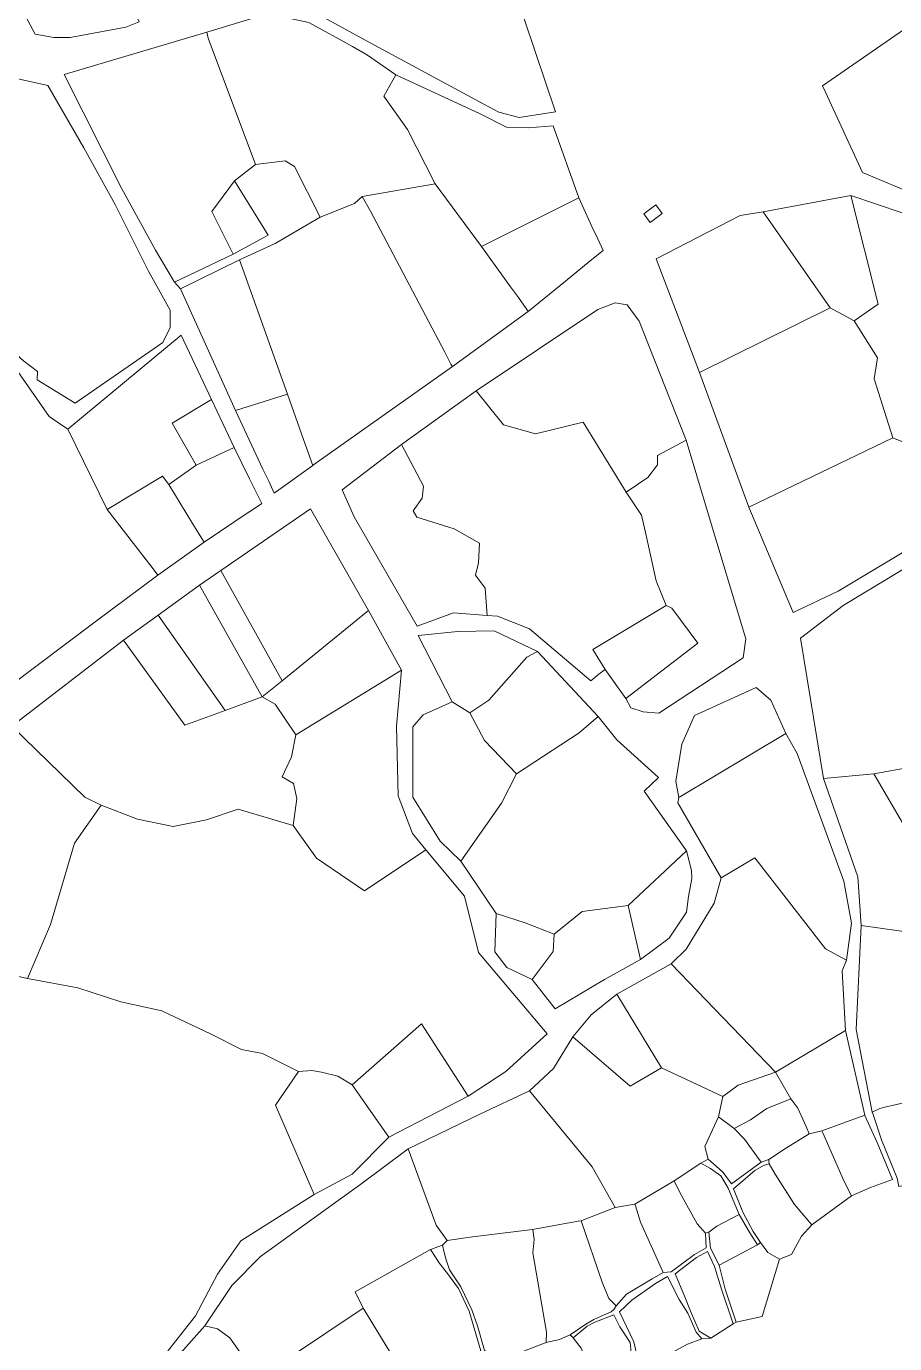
# Model space of a CAD drawing. Header units: metres. Extents: x 542555 to 550520, y 1840485 to 1846995.
# Drawn here: x 549096.2 to 549299, y 1843062.6 to 1843370.3 of the extents above; entities that cross this region are included whole.
import ezdxf

# ---------------------------------------------------------------- set-up
doc = ezdxf.new("R2010")
doc.units = ezdxf.units.M
doc.header["$MEASUREMENT"] = 0
doc.layers.add('Level 30', color=7, linetype='Continuous', lineweight=0)

msp = doc.modelspace()

# ---------------------------------------------------------------- linework, layer by layer
at = {"layer": 'Level 30', "color": 7, "linetype": 'Continuous', "lineweight": 0, "flags": 128}
for points in [[(549100.98, 1843416.49), (549122.53, 1843371.37), (549119.41, 1843370.12), (549106.48, 1843367.71), (549102.64, 1843367.7), (549098.24, 1843368.44), (549094.31, 1843375.85), (549090.77, 1843382.65), (549088.19, 1843388.97), (549078.52, 1843410.11), (549085.64, 1843411.4), (549094.12, 1843413.63), (549100.98, 1843416.49)], [(549369.91, 1843345.44), (549365.93, 1843340.06), (549361.06, 1843341.52), (549319.18, 1843319.94), (549314.18, 1843328.22), (549310.6, 1843330.32), (549304.49, 1843330.69), (549291.52, 1843336.18), (549282.8741, 1843354.9098), (549282.2, 1843356.37), (549315.99, 1843379.8), (549338.43, 1843376.78), (549381.72, 1843409.55), (549386.65, 1843398.08), (549390.97, 1843364.6), (549389.857, 1843363.5874), (549369.91, 1843345.44)], [(549219.8, 1843350.34), (549211.33, 1843349.03), (549206.6, 1843350.27), (549203.05, 1843352.09), (549175.67, 1843366.93), (549157.62, 1843376.86), (549163.27, 1843380.56), (549185.37, 1843397.47), (549210.64, 1843381.25), (549210.15, 1843379.08), (549219.8, 1843350.34)], [(549191.67, 1843333.51), (549174.68, 1843330.52), (549172.82, 1843328.89), (549164.8, 1843325.75), (549158.84, 1843337.57), (549156.66, 1843338.86), (549149.77, 1843338.04), (549138.69, 1843367.55), (549138.38, 1843368.93), (549151.96, 1843373.07), (549157.83, 1843372.1), (549162.16, 1843371.16), (549172.41, 1843365.59), (549175.86, 1843363.58), (549182.53, 1843358.97), (549179.71, 1843354.01), (549185.26, 1843346.22), (549191.67, 1843333.51)], [(549149.77, 1843338.04), (549144.8, 1843334.22), (549139.57, 1843327.08), (549144.48, 1843317.08), (549130.81, 1843310.56), (549126.38, 1843318.05), (549118.44, 1843332.53), (549105.03, 1843359.02), (549138.38, 1843368.93), (549138.69, 1843367.55), (549149.77, 1843338.04)], [(549117.05, 1843328.52), (549124.77, 1843313.13), (549129.79, 1843304.03), (549129.79, 1843299.94), (549128.08, 1843296.44), (549107.6, 1843282.25), (549098.71, 1843287.76), (549098.78, 1843289.65), (549095.55, 1843292.17), (549093.99, 1843293.55), (549091.06, 1843296.47), (549090.21, 1843303.22), (549086.1, 1843306.91), (549083.67, 1843312.65), (549079.29, 1843311.16), (549075.75, 1843317.17), (549072.59, 1843325.95), (549081.66, 1843330.37), (549071.34, 1843360.92), (549081.66, 1843360.02), (549090.44, 1843358.88), (549101.24, 1843356.5), (549109.67, 1843341.91), (549117.05, 1843328.52)], [(549225.23, 1843330.21), (549202.52, 1843318.9), (549191.67, 1843333.51), (549185.26, 1843346.22), (549179.71, 1843354.01), (549182.53, 1843358.97), (549202.07, 1843349.91), (549208.4, 1843346.72), (549213.45, 1843346.61), (549219.25, 1843347.03), (549225.23, 1843330.21)], [(549154.35, 1843319.58), (549146.02, 1843315.76), (549132.19, 1843308.98), (549130.81, 1843310.56), (549144.48, 1843317.08), (549152.68, 1843321.53), (549144.8, 1843334.22), (549149.77, 1843338.04), (549156.66, 1843338.86), (549158.84, 1843337.57), (549164.8, 1843325.75), (549154.35, 1843319.58)], [(549144.8, 1843334.22), (549152.68, 1843321.53), (549144.48, 1843317.08), (549139.57, 1843327.08), (549144.8, 1843334.22)], [(549202.52, 1843318.9), (549209.32, 1843309.45), (549211.13, 1843306.93), (549212.94, 1843304.42), (549213.46, 1843303.7), (549195.71, 1843290.81), (549195.39, 1843291.41), (549193.94, 1843294.18), (549192.48, 1843296.96), (549176.61, 1843327.15), (549174.68, 1843330.52), (549191.67, 1843333.51), (549202.52, 1843318.9)], [(549174.68, 1843330.52), (549176.61, 1843327.15), (549192.48, 1843296.96), (549193.94, 1843294.18), (549195.39, 1843291.41), (549195.71, 1843290.81), (549163.82, 1843268.25), (549163.49, 1843268.01), (549163.13, 1843267.75), (549162.04, 1843270.79), (549160.95, 1843273.83), (549157.17, 1843284.36), (549146.02, 1843315.76), (549154.35, 1843319.58), (549164.8, 1843325.75), (549172.82, 1843328.89), (549174.68, 1843330.52)], [(549227.92, 1843315.52), (549227.9, 1843315.5), (549222.1607, 1843310.81), (549213.46, 1843303.7), (549212.94, 1843304.42), (549211.13, 1843306.93), (549209.32, 1843309.45), (549202.52, 1843318.9), (549225.23, 1843330.21), (549226.4203, 1843327.6451), (549228.33, 1843323.53), (549229.67, 1843320.66), (549230.92, 1843317.97), (549227.92, 1843315.52)], [(549295.15, 1843305.42), (549289.57, 1843301.5), (549284, 1843304.56), (549268.29, 1843327), (549288.82, 1843330.81), (549295.15, 1843305.42)], [(549317.9, 1843310.57), (549327.96, 1843301.59), (549348.81, 1843284.12), (549337.4, 1843275.06), (549333.43, 1843272.91), (549330.66, 1843274.44), (549328.41, 1843272.8), (549318.89, 1843266.01), (549298.58, 1843274.21), (549294.24, 1843287.93), (549295.02, 1843292.88), (549289.57, 1843301.5), (549295.15, 1843305.42), (549288.82, 1843330.81), (549300.82, 1843326.72), (549304.06, 1843325.47), (549311.8, 1843318.74), (549317.9, 1843310.57)], [(549244.76, 1843326.61), (549241.93, 1843324.5), (549240.45, 1843326.52), (549243.28, 1843328.63), (549244.76, 1843326.61)], [(549284, 1843304.56), (549253.41, 1843289.45), (549243.29, 1843316.01), (549262.93, 1843326.08), (549268.29, 1843327), (549284, 1843304.56)], [(549157.17, 1843284.36), (549145.06, 1843280.6), (549132.19, 1843308.98), (549146.02, 1843315.76), (549157.17, 1843284.36)], [(549241.4, 1843264.9), (549236.35, 1843261.5), (549226.24, 1843277.83), (549215.1, 1843275.13), (549207.67, 1843277.26), (549201.31, 1843285.14), (549229.67, 1843304.15), (549233.76, 1843305.71), (549236.54, 1843305.27), (549239.38, 1843301.47), (549250.33, 1843273.65), (549243.64, 1843270.09), (549243.67, 1843267.86), (549241.4, 1843264.9)], [(549289.57, 1843301.5), (549295.02, 1843292.88), (549294.24, 1843287.93), (549298.58, 1843274.21), (549264.98, 1843257.97), (549253.41, 1843289.45), (549284, 1843304.56), (549289.57, 1843301.5)], [(549130.23, 1843277.6), (549135.9, 1843267.78), (549129.48, 1843263.3), (549127.99, 1843265.24), (549115.06, 1843257.48), (549105.9, 1843276.19), (549132.4, 1843298.2), (549139.48, 1843283.15), (549130.23, 1843277.6)], [(549126.95, 1843242.15), (549112.2898, 1843231.1822), (549092.09, 1843216.07), (549090.9005, 1843216.8177), (549089.99, 1843217.39), (549087.18, 1843219.16), (549065.02, 1843233.12), (549054.52, 1843236.25), (549035.3, 1843263.19), (549068.93, 1843281.82), (549081.39, 1843283.11), (549089.01, 1843286.25), (549090.11, 1843287.86), (549093.11, 1843291.21), (549101.57, 1843279.16), (549105.9, 1843276.19), (549115.06, 1843257.48), (549123.68, 1843246.36), (549125.58, 1843243.91), (549126.95, 1843242.15)], [(549157.17, 1843284.36), (549160.95, 1843273.83), (549162.04, 1843270.79), (549163.13, 1843267.75), (549154.13, 1843261.25), (549152.82, 1843264.04), (549151.48, 1843266.9), (549145.06, 1843280.6), (549157.17, 1843284.36)], [(549236.35, 1843261.5), (549239.92, 1843256.09), (549240.82, 1843252.05), (549243.32, 1843240.82), (549245.68, 1843235.06), (549228.49, 1843224.78), (549231.39, 1843220.09), (549229.91, 1843218.97), (549228.08, 1843217.42), (549213.71, 1843229.62), (549206.29, 1843232.56), (549203.82, 1843232.72), (549203.37, 1843239.06), (549201.09, 1843242.14), (549201.84, 1843245.02), (549202.07, 1843249.57), (549196.14, 1843252.97), (549187.41, 1843255.68), (549186.53, 1843257.13), (549188.65, 1843260.13), (549189.01, 1843262.92), (549183.84, 1843272.66), (549201.31, 1843285.14), (549207.67, 1843277.26), (549215.1, 1843275.13), (549226.24, 1843277.83), (549236.35, 1843261.5)], [(549144.75, 1843271.9), (549135.9, 1843267.78), (549130.23, 1843277.6), (549139.48, 1843283.15), (549144.75, 1843271.9)], [(549148.31, 1843256.89), (549148.28, 1843256.87), (549137.71, 1843249.81), (549136.41, 1843251.94), (549134.79, 1843254.59), (549129.48, 1843263.3), (549135.9, 1843267.78), (549144.75, 1843271.9), (549148.37, 1843264.62), (549149.77, 1843261.81), (549151.17, 1843258.99), (549151.24, 1843258.85), (549148.31, 1843256.89)], [(549183.84, 1843272.66), (549189.01, 1843262.92), (549188.65, 1843260.13), (549186.53, 1843257.13), (549187.41, 1843255.68), (549196.14, 1843252.97), (549202.07, 1843249.57), (549201.84, 1843245.02), (549201.09, 1843242.14), (549203.37, 1843239.06), (549203.82, 1843232.72), (549195.96, 1843233.3), (549187.51, 1843230.21), (549172.81, 1843255.73), (549169.94, 1843262.08), (549183.84, 1843272.66)], [(549255.34, 1843256.95), (549264.25, 1843227.24), (549263.62, 1843222.81), (549243.97, 1843209.88), (549240.29, 1843210.16), (549237.39, 1843211.15), (549236.2, 1843213.34), (549253.07, 1843226.26), (549246.97, 1843234.39), (549245.68, 1843235.06), (549243.32, 1843240.82), (549240.82, 1843252.05), (549239.92, 1843256.09), (549236.35, 1843261.5), (549241.4, 1843264.9), (549243.67, 1843267.86), (549243.64, 1843270.09), (549250.33, 1843273.65), (549255.34, 1843256.95)], [(549298.58, 1843274.21), (549318.89, 1843266.01), (549304.7, 1843249.64), (549285.87, 1843238.38), (549275.36, 1843233.38), (549264.98, 1843257.97), (549298.58, 1843274.21)], [(549129.48, 1843263.3), (549134.79, 1843254.59), (549136.41, 1843251.94), (549137.71, 1843249.81), (549126.95, 1843242.15), (549125.58, 1843243.91), (549123.68, 1843246.36), (549115.06, 1843257.48), (549127.99, 1843265.24), (549129.48, 1843263.3)], [(549176.11, 1843233.88), (549155.95, 1843217.47), (549141.62, 1843243.18), (549162.61, 1843257.63), (549176.11, 1843233.88)], [(549155.95, 1843217.47), (549151.26, 1843213.73), (549136.68, 1843239.78), (549141.62, 1843243.18), (549155.95, 1843217.47)], [(549151.26, 1843213.73), (549142.64, 1843210.53), (549127.01, 1843232.78), (549136.68, 1843239.78), (549151.26, 1843213.73)], [(549245.68, 1843235.06), (549246.97, 1843234.39), (549253.07, 1843226.26), (549236.2, 1843213.34), (549231.39, 1843220.09), (549228.49, 1843224.78), (549245.68, 1843235.06)], [(549127.01, 1843232.78), (549142.64, 1843210.53), (549133.26, 1843207.06), (549118.91, 1843226.92), (549127.01, 1843232.78)], [(549183.85, 1843219.96), (549159.18, 1843204.81), (549154.31, 1843211.96), (549151.26, 1843213.73), (549155.95, 1843217.47), (549176.11, 1843233.88), (549183.85, 1843219.96)], [(549204.24, 1843212.94), (549199.82, 1843210), (549195.64, 1843212.51), (549187.7, 1843228.04), (549196.99, 1843228.93), (549205.52, 1843229.15), (549215.62, 1843224.32), (549213.14, 1843222.98), (549204.24, 1843212.94)], [(549159.18, 1843204.81), (549158.13, 1843199.69), (549156, 1843195.01), (549158.58, 1843193.43), (549159.38, 1843189.98), (549158.57, 1843183.67), (549145.72, 1843187.43), (549138.3, 1843184.96), (549130.49, 1843183.44), (549122.15, 1843185.12), (549113.65, 1843188.37), (549109.9, 1843190.27), (549092.85, 1843206.87), (549118.91, 1843226.92), (549133.26, 1843207.06), (549142.64, 1843210.53), (549151.26, 1843213.73), (549154.31, 1843211.96), (549159.18, 1843204.81)], [(549225.32, 1843205.33), (549210.73, 1843195.75), (549203.24, 1843203.54), (549199.82, 1843210), (549204.24, 1843212.94), (549213.14, 1843222.98), (549215.62, 1843224.32), (549229.74, 1843209.12), (549225.32, 1843205.33)], [(549164, 1843176.01), (549158.57, 1843183.67), (549159.38, 1843189.98), (549158.58, 1843193.43), (549156, 1843195.01), (549158.13, 1843199.69), (549159.18, 1843204.81), (549183.85, 1843219.96), (549182.68, 1843206.88), (549183.03, 1843190.58), (549186.37, 1843181.82), (549189.54, 1843177.99), (549175.16, 1843168.4), (549164, 1843176.01)], [(549273.6, 1843205.12), (549248.63, 1843190.23), (549247.9, 1843194.04), (549249.3, 1843202.64), (549252.24, 1843209.32), (549266.68, 1843215.92), (549270.13, 1843212.93), (549273.6, 1843205.12)], [(549199.82, 1843210), (549203.24, 1843203.54), (549210.73, 1843195.75), (549207.22, 1843188.9), (549197.73, 1843175.32), (549192.86, 1843180.03), (549186.48, 1843190.24), (549186.49, 1843206.67), (549188.92, 1843209.52), (549195.64, 1843212.51), (549199.82, 1843210)], [(549101.84, 1843160.56), (549096.47, 1843147.96), (549087.69, 1843149.87), (549080.61, 1843154.75), (549076.42, 1843146.23), (549071.85, 1843139.69), (549066.21, 1843134.34), (549064.87, 1843133.62), (549059.15, 1843131.14), (549025.51, 1843155.71), (549037.38, 1843165.74), (549057.1, 1843181.04), (549059.96, 1843183.25), (549060.94, 1843183.93), (549079.66, 1843196.85), (549092.85, 1843206.87), (549109.9, 1843190.27), (549113.65, 1843188.37), (549107.47, 1843179.53), (549101.84, 1843160.56)], [(549250.37, 1843177.75), (549236.78, 1843164.97), (549226.07, 1843163.6), (549219.51, 1843158.3), (549212.72, 1843160.93), (549205.97, 1843163.11), (549197.73, 1843175.32), (549207.22, 1843188.9), (549210.73, 1843195.75), (549225.32, 1843205.33), (549229.74, 1843209.12), (549234.1, 1843203.63), (549243.88, 1843194.87), (549240.54, 1843191.69), (549250.37, 1843177.75)], [(549288.92, 1843160.85), (549287.75, 1843152.17), (549282.91, 1843154.85), (549266.39, 1843176.12), (549258.48, 1843171.45), (549248.41, 1843188.92), (549248.63, 1843190.23), (549273.6, 1843205.12), (549276.28, 1843200.49), (549287.15, 1843170.62), (549288.92, 1843160.85)], [(549340.85, 1843164.48), (549337.71, 1843161.72), (549333.73, 1843164.69), (549332.98, 1843163.94), (549319.2251, 1843158.534), (549318.35, 1843158.19), (549317.32, 1843157.78), (549315.61, 1843159.17), (549294.16, 1843195.71), (549305.41, 1843197.75), (549308.34, 1843198.46), (549309.25, 1843197.16), (549329.58, 1843183.79), (549347.06, 1843184.88), (549352.44, 1843174.41), (549354.03, 1843171.96), (549350.57, 1843170.41), (549345.78, 1843168.14), (549340.85, 1843164.48)], [(549317.32, 1843157.78), (549318.0461, 1843156.8636), (549318.35, 1843156.48), (549317.8276, 1843156.554), (549291.18, 1843160.33), (549290.39, 1843171.67), (549282.41, 1843194.62), (549294.16, 1843195.71), (549315.61, 1843159.17), (549317.32, 1843157.78)], [(549217.84, 1843134.99), (549208.24, 1843126.18), (549199.39, 1843120.47), (549188.5, 1843137.33), (549172.34, 1843123.12), (549168.97, 1843125.14), (549165.17, 1843126.01), (549162.88, 1843126.45), (549159.78, 1843126.2), (549151.34, 1843130.38), (549146.47, 1843131.36), (549139.4, 1843134.94), (549127.82, 1843140.37), (549118.24, 1843142.45), (549108.22, 1843145.78), (549096.47, 1843147.96), (549101.84, 1843160.56), (549107.47, 1843179.53), (549113.65, 1843188.37), (549122.15, 1843185.12), (549130.49, 1843183.44), (549138.3, 1843184.96), (549145.72, 1843187.43), (549158.57, 1843183.67), (549164, 1843176.01), (549175.16, 1843168.4), (549189.54, 1843177.99), (549198.54, 1843167.14), (549201.86, 1843154.02), (549217.84, 1843134.99)], [(549250.37, 1843177.75), (549251.6, 1843173.12), (549251.63, 1843171.29), (549250.87, 1843167.05), (549250.37, 1843163.45), (549246.38, 1843157.36), (549239.7, 1843152.34), (549236.78, 1843164.97), (549250.37, 1843177.75)], [(549258.48, 1843171.45), (549266.39, 1843176.12), (549282.91, 1843154.85), (549287.75, 1843152.17), (549286.78, 1843149.68), (549287.55, 1843135.77), (549271.22, 1843126.04), (549246.8, 1843151.36), (549250.35, 1843154.78), (549256.85, 1843165.5), (549258.48, 1843171.45)], [(549236.78, 1843164.97), (549239.7, 1843152.34), (549231.29, 1843147.66), (549219.76, 1843140.8), (549214.35, 1843147.67), (549219.23, 1843154.25), (549219.51, 1843158.3), (549226.07, 1843163.6), (549236.78, 1843164.97)], [(549205.97, 1843163.11), (549212.72, 1843160.93), (549219.51, 1843158.3), (549219.23, 1843154.25), (549214.35, 1843147.67), (549208.42, 1843150.47), (549205.63, 1843154.12), (549205.97, 1843163.11)], [(549246.8, 1843151.36), (549271.22, 1843126.04), (549262.44, 1843123.03), (549258.86, 1843120.38), (549244.6, 1843127.03), (549234.13, 1843144.27), (549246.8, 1843151.36)], [(549234.13, 1843144.27), (549244.6, 1843127.03), (549237.22, 1843122.8), (549223.85, 1843134.31), (549228.12, 1843139.45), (549234.13, 1843144.27)], [(549172.34, 1843123.12), (549188.5, 1843137.33), (549199.39, 1843120.47), (549180.86, 1843110.87), (549172.34, 1843123.12)], [(549244.6, 1843127.03), (549258.86, 1843120.38), (549257.91, 1843115.61), (549254.7, 1843108.72), (549255.43, 1843105.7), (549253.72, 1843104.82), (549247.54, 1843100.7), (549238.37, 1843095.21), (549233.76, 1843094.41), (549228.35, 1843103.96), (549213.76, 1843121.69), (549219.33, 1843126.9), (549223.85, 1843134.31), (549237.22, 1843122.8), (549244.6, 1843127.03)], [(549292.03, 1843116.03), (549282.05, 1843112.32), (549279.08, 1843111.63), (549278.38, 1843113.35), (549276.42, 1843117.63), (549274.75, 1843119.85), (549271.22, 1843126.04), (549287.55, 1843135.77), (549292.03, 1843116.03)], [(549172.34, 1843123.12), (549180.86, 1843110.87), (549172.34, 1843102.25), (549163.43, 1843097.44), (549154.4, 1843118.35), (549159.78, 1843126.2), (549162.88, 1843126.45), (549165.17, 1843126.01), (549168.97, 1843125.14), (549172.34, 1843123.12)], [(549271.22, 1843126.04), (549274.75, 1843119.85), (549269.15, 1843117.58), (549265.34, 1843114.88), (549261.56, 1843112.91), (549257.91, 1843115.61), (549258.86, 1843120.38), (549262.44, 1843123.03), (549271.22, 1843126.04)], [(549226.3203, 1843091.55), (549225.8, 1843091.35), (549225.0765, 1843091.2191), (549214.47, 1843089.3), (549200.43, 1843087.63), (549194.51, 1843086.71), (549191.92, 1843090.28), (549185.38, 1843108.12), (549202.15, 1843116.21), (549213.76, 1843121.69), (549228.35, 1843103.96), (549233.76, 1843094.41), (549226.3203, 1843091.55)], [(549306.23, 1843120.5), (549306.79, 1843116.45), (549310.3, 1843107.92), (549311.63, 1843104.23), (549305.89, 1843100.64), (549300.01, 1843099.36), (549299.64, 1843101.28), (549295.92, 1843110.26), (549293.8377, 1843116.6052), (549293.8, 1843116.72), (549295.56, 1843117.57), (549296.7121, 1843117.8407), (549302.2, 1843119.13), (549306.23, 1843120.5)], [(549273.75, 1843108.34), (549269.63, 1843105.69), (549267.84, 1843105.02), (549263.94, 1843110.38), (549261.56, 1843112.91), (549265.34, 1843114.88), (549269.15, 1843117.58), (549274.75, 1843119.85), (549276.42, 1843117.63), (549278.38, 1843113.35), (549279.08, 1843111.63), (549273.75, 1843108.34)], [(549257.36, 1843104.06), (549255.43, 1843105.7), (549254.7, 1843108.72), (549257.91, 1843115.61), (549261.56, 1843112.91), (549263.94, 1843110.38), (549267.84, 1843105.02), (549260.95, 1843099.94), (549258.99, 1843102.61), (549257.36, 1843104.06)], [(549294.97, 1843109.63), (549298.49, 1843100.96), (549293.35, 1843099.12), (549288.93, 1843097.13), (549287.22, 1843100.51), (549282.2356, 1843111.8959), (549282.05, 1843112.32), (549292.03, 1843116.03), (549292.0914, 1843115.8964), (549294.97, 1843109.63)], [(549282.05, 1843112.32), (549282.2356, 1843111.8959), (549287.22, 1843100.51), (549288.93, 1843097.13), (549279.7, 1843090.43), (549275.64, 1843095.17), (549271.15, 1843102.25), (549269.75, 1843104.67), (549269.6773, 1843105.2876), (549269.63, 1843105.69), (549273.75, 1843108.34), (549279.08, 1843111.63), (549282.05, 1843112.32)], [(549194.51, 1843086.71), (549193.39, 1843085.68), (549190.58, 1843084.65), (549173.04, 1843074.72), (549174.91, 1843070.91), (549157.41, 1843059.28), (549151.64, 1843053.95), (549151.6282, 1843053.9363), (549150.26, 1843052.34), (549149.833, 1843052.6501), (549149.42, 1843052.95), (549146.55, 1843060.03), (549143.7, 1843064.04), (549140.86, 1843066.07), (549137.93, 1843066.8), (549144.2, 1843076.24), (549150.87, 1843083.03), (549174.35, 1843099.93), (549185.38, 1843108.12), (549191.92, 1843090.28), (549194.51, 1843086.71)], [(549269.63, 1843105.69), (549269.6773, 1843105.2876), (549269.75, 1843104.67), (549268.38, 1843104.24), (549266.37, 1843103.05), (549261.37, 1843098.83), (549263.56, 1843093.34), (549265.96, 1843088.83), (549267.7, 1843086.27), (549266.99, 1843085.71), (549265.21, 1843088.52), (549262.73, 1843092.8), (549260.15, 1843098.94), (549259.5851, 1843099.8685), (549258.41, 1843101.8), (549256.03, 1843103.56), (549253.72, 1843104.82), (549255.43, 1843105.7), (549257.36, 1843104.06), (549258.99, 1843102.61), (549260.95, 1843099.94), (549267.84, 1843105.02), (549269.63, 1843105.69)], [(549253.72, 1843104.82), (549256.03, 1843103.56), (549258.41, 1843101.8), (549259.5851, 1843099.8685), (549260.15, 1843098.94), (549262.73, 1843092.8), (549257.47, 1843090.06), (549255.65, 1843088.71), (549254.82, 1843088.43), (549252.89, 1843090.66), (549248.87, 1843097.91), (549247.6371, 1843100.4964), (549247.54, 1843100.7), (549253.72, 1843104.82)], [(549269.75, 1843104.67), (549271.15, 1843102.25), (549275.64, 1843095.17), (549279.7, 1843090.43), (549277.26, 1843087.75), (549274.94, 1843083.5), (549272.12, 1843082.35), (549269.44, 1843083.94), (549267.7, 1843086.27), (549265.96, 1843088.83), (549263.56, 1843093.34), (549261.37, 1843098.83), (549266.37, 1843103.05), (549268.38, 1843104.24), (549269.75, 1843104.67)], [(549252.26, 1843083.5), (549246.8, 1843079.39), (549244.98, 1843079.23), (549243.98, 1843081.51), (549239.69, 1843091.03), (549238.4844, 1843094.8477), (549238.37, 1843095.21), (549247.54, 1843100.7), (549247.6371, 1843100.4964), (549248.87, 1843097.91), (549252.89, 1843090.66), (549254.82, 1843088.43), (549254.97, 1843085.06), (549252.26, 1843083.5)], [(549238.37, 1843095.21), (549238.4844, 1843094.8477), (549239.69, 1843091.03), (549243.98, 1843081.51), (549244.98, 1843079.23), (549242.41, 1843077.77), (549236.39, 1843074.21), (549233.97, 1843071.47), (549232.27, 1843073.18), (549230.71, 1843077), (549225.8, 1843091.35), (549226.3203, 1843091.55), (549233.76, 1843094.41), (549238.37, 1843095.21)], [(549266.99, 1843085.71), (549258.06, 1843080.99), (549256.04, 1843084.98), (549255.65, 1843088.71), (549257.47, 1843090.06), (549262.73, 1843092.8), (549265.21, 1843088.52), (549266.99, 1843085.71)], [(549225.8, 1843091.35), (549230.71, 1843077), (549232.27, 1843073.18), (549233.97, 1843071.47), (549233.42, 1843070.61), (549232.79, 1843070.07), (549231.15, 1843069.37), (549228.75, 1843068.3), (549226.93, 1843067.16), (549223.23, 1843064.73), (549220.77, 1843063.59), (549217.64, 1843062.95), (549217.7, 1843065.36), (549214.48, 1843083.85), (549214.81, 1843086.99), (549214.4812, 1843089.2241), (549214.47, 1843089.3), (549225.0765, 1843091.2191), (549225.8, 1843091.35)], [(549214.47, 1843089.3), (549214.4812, 1843089.2241), (549214.81, 1843086.99), (549214.48, 1843083.85), (549217.7, 1843065.36), (549217.64, 1843062.95), (549208.15, 1843059.24), (549203.24, 1843061.08), (549201.55, 1843066.77), (549200.28, 1843070.54), (549197.72, 1843075.92), (549195.02, 1843079.91), (549194.26, 1843082.22), (549193.8223, 1843083.9608), (549193.39, 1843085.68), (549194.51, 1843086.71), (549200.43, 1843087.63), (549214.47, 1843089.3)], [(549190.58, 1843084.65), (549191.903, 1843082.6047), (549192.54, 1843081.62), (549194.55, 1843079.06), (549197.13, 1843075.5), (549199.65, 1843070.22), (549202.36, 1843061), (549200.39, 1843058.93), (549198.73, 1843054.63), (549197.55, 1843053.51), (549186.66, 1843049.82), (549185.02, 1843054.34), (549175.0433, 1843070.6915), (549174.91, 1843070.91), (549173.04, 1843074.72), (549190.58, 1843084.65)], [(549258.55, 1843075.38), (549261.31, 1843067.27), (549256.08, 1843063.91), (549253.35, 1843065.6), (549251.36, 1843070.23), (549250.03, 1843073.59), (549247.79, 1843078.93), (549252.76, 1843082.75), (549255.31, 1843084.17), (549256.91, 1843080.68), (549258.55, 1843075.38)], [(549267.7, 1843086.27), (549269.44, 1843083.94), (549272.12, 1843082.35), (549268.06, 1843068.98), (549261.99, 1843067.63), (549259.46, 1843075.4), (549258.06, 1843080.99), (549266.99, 1843085.71), (549267.7, 1843086.27)], [(549243.19, 1843076.69), (549246, 1843078.35), (549248.7, 1843072.94), (549250.68, 1843069.78), (549252.68, 1843065.34), (549254.01, 1843063.8), (549250.65, 1843062.52), (549243.56, 1843058.71), (549239.47, 1843058.36), (549238.66, 1843060.67), (549238.11, 1843063.08), (549234.76, 1843070.08), (549237.6, 1843072.77), (549243.19, 1843076.69)], [(549187.05, 1843047.84), (549170.09, 1843039.94), (549168.6, 1843042.57), (549157.9536, 1843058.4683), (549157.41, 1843059.28), (549174.91, 1843070.91), (549175.0433, 1843070.6915), (549185.02, 1843054.34), (549186.66, 1843049.82), (549187.05, 1843047.84)], [(549233.42, 1843069.38), (549234.81, 1843066.58), (549237.24, 1843062.88), (549237.52, 1843060.61), (549236.76, 1843059.34), (549229.79, 1843057.92), (549227.25, 1843058.14), (549225.78, 1843061.57), (549223.9, 1843063.97), (549227.17, 1843066.69), (549229.03, 1843067.69), (549233.42, 1843069.38)], [(549145.9246, 1843047.565), (549140.8, 1843039.67), (549134.5307, 1843027.9607), (549133.77, 1843026.54), (549132.88, 1843024.82), (549132.7625, 1843024.9185), (549125.02, 1843031.41), (549114.72, 1843041.14), (549129.83, 1843057.68), (549137.93, 1843066.8), (549140.86, 1843066.07), (549143.7, 1843064.04), (549146.55, 1843060.03), (549149.42, 1843052.95), (549148.6969, 1843051.836), (549145.9246, 1843047.565)]]:
    msp.add_lwpolyline(points, close=True, dxfattribs=at)
for points in [[(549305.41, 1843197.75), (549294.16, 1843195.71), (549282.41, 1843194.62), (549277.05, 1843227.39), (549287.01, 1843235.05), (549304.68, 1843245.66)], [(549302.2, 1843119.13), (549296.7121, 1843117.8407), (549295.56, 1843117.57), (549293.8, 1843116.72), (549290.02, 1843136), (549291.18, 1843160.33), (549317.8276, 1843156.554)], [(549087.69, 1843149.87), (549096.47, 1843147.96), (549108.22, 1843145.78), (549118.24, 1843142.45), (549127.82, 1843140.37), (549139.4, 1843134.94), (549146.47, 1843131.36), (549151.34, 1843130.38), (549159.78, 1843126.2), (549159.78, 1843126.2), (549154.4, 1843118.35), (549163.43, 1843097.44), (549146.29, 1843086.62), (549140.86, 1843078.9), (549135.73, 1843069.17), (549125.42, 1843056.07)], [(549237.52, 1843060.61), (549237.24, 1843062.88), (549234.81, 1843066.58), (549233.42, 1843069.38), (549229.03, 1843067.69), (549227.17, 1843066.69), (549223.9, 1843063.97), (549223.23, 1843064.73), (549226.93, 1843067.16), (549228.75, 1843068.3), (549231.15, 1843069.37), (549232.79, 1843070.07), (549233.42, 1843070.61), (549233.97, 1843071.47), (549236.39, 1843074.21), (549242.41, 1843077.77), (549244.98, 1843079.23), (549246.8, 1843079.39), (549252.26, 1843083.5), (549254.97, 1843085.06), (549254.82, 1843088.43), (549255.65, 1843088.71), (549256.04, 1843084.98), (549258.06, 1843080.99), (549259.46, 1843075.4), (549261.99, 1843067.63), (549261.99, 1843067.63), (549261.31, 1843067.27), (549258.55, 1843075.38), (549256.91, 1843080.68), (549255.31, 1843084.17), (549252.76, 1843082.75), (549247.79, 1843078.93), (549250.03, 1843073.59), (549251.36, 1843070.23), (549253.35, 1843065.6), (549256.08, 1843063.91), (549254.01, 1843063.8), (549252.68, 1843065.34), (549250.68, 1843069.78), (549248.7, 1843072.94), (549246, 1843078.35), (549243.19, 1843076.69), (549237.6, 1843072.77), (549234.76, 1843070.08), (549238.11, 1843063.08), (549238.66, 1843060.67)], [(549202.36, 1843061), (549199.65, 1843070.22), (549197.13, 1843075.5), (549194.55, 1843079.06), (549192.54, 1843081.62), (549191.903, 1843082.6047), (549190.58, 1843084.65), (549193.39, 1843085.68), (549193.8223, 1843083.9608), (549194.26, 1843082.22), (549195.02, 1843079.91), (549197.72, 1843075.92), (549200.28, 1843070.54), (549201.55, 1843066.77), (549203.24, 1843061.08)], [(549208.15, 1843059.24), (549217.64, 1843062.95), (549220.77, 1843063.59), (549223.23, 1843064.73), (549223.9, 1843063.97), (549223.9, 1843063.97), (549225.78, 1843061.57)]]:
    msp.add_lwpolyline(points, dxfattribs=at)

doc.saveas('drawing.dxf')
